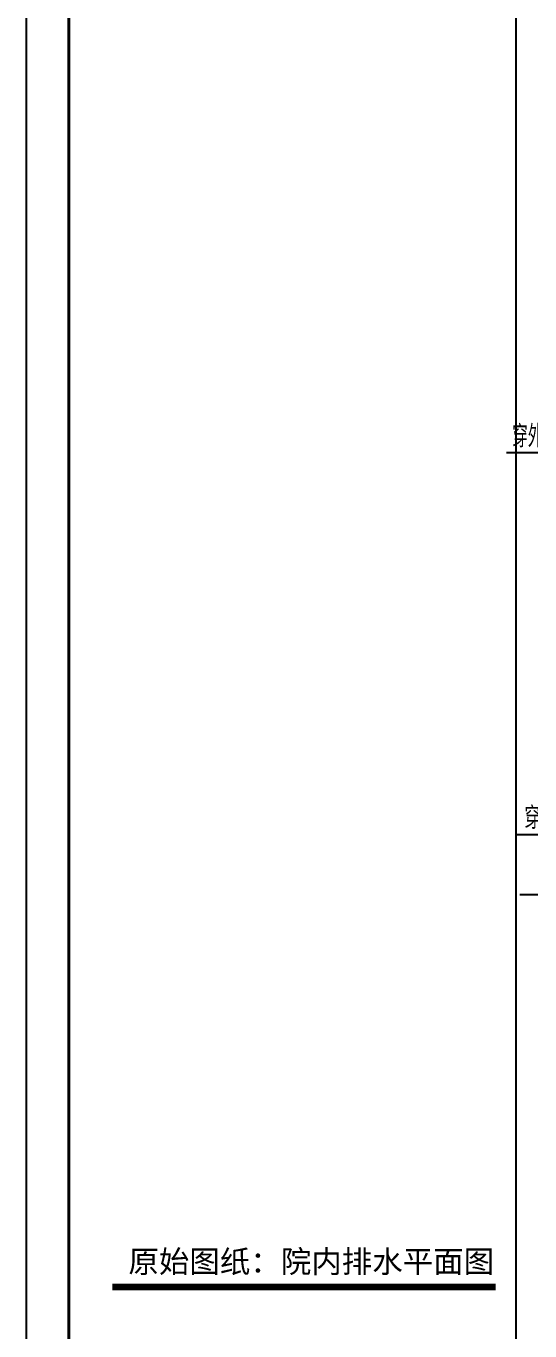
# Model space of a CAD drawing. Header units: inches. Extents: x 143994 to 247866, y 243815 to 272761.
# Drawn here: x 143994 to 147377, y 248287 to 257056 of the extents above; entities that cross this region are included whole.
import ezdxf

# ---------------------------------------------------------------- set-up
doc = ezdxf.new("R2010")
doc.units = ezdxf.units.IN
doc.header["$LTSCALE"] = 1000
doc.header["$MEASUREMENT"] = 0
doc.layers.get('DEFPOINTS').update_dxf_attribs({"color": 62})
doc.layers.add('00雨水标注', color=3, linetype='Continuous')
doc.layers.add('A-ANNO-NOTE', color=4, linetype='Continuous')
doc.layers.add('A-ANNO-NPLT', color=250, linetype='Continuous', plot=False)
doc.styles.add('ECADI', font='hzs.shx', dxfattribs={"width": 0.7, "bigfont": 'hztxt.shx'})
doc.styles.get("Standard").update_dxf_attribs({"font": 'arial.ttf'})

# ---------------------------------------------------------------- blocks, each defined once
blk = doc.blocks.new('QWQW8EF')
at = {"layer": '00雨水标注', "color": 1}
for p, q in [((628150.2, -507391.2), (629558.8, -507391.2)), ((628222, -509957.2), (629634.1, -509957.2))]:
    blk.add_line(p, q, dxfattribs=at)
at = {"layer": '00雨水标注'}
blk.add_line((628867.4, -510362.3), (628240.4, -510362.3), dxfattribs=at)
at = {"layer": '00雨水标注', "color": 1, "style": 'ECADI', "width": 0.7}
for s, p in [('穿外墙预留UPVC套管%%C200', (628189, -507356.1)), ('穿外墙预留UPVC套管%%C80', (628271.6, -509920.5))]:
    blk.add_text(s, height=150, dxfattribs=at).set_placement(p)
blk = doc.blocks.new('fengpitukuang')
at = {"layer": 'A-ANNO-NOTE', "const_width": 12.6, "flags": 128}
blk.add_lwpolyline([(24558.4, -26932.9), (24558.4, -12461.8), (14410.9, -12461.8), (14410.9, -26932.9)], close=True, dxfattribs=at)
at = {"layer": 'A-ANNO-NPLT'}
blk.add_lwpolyline([(24735.2, -27135), (24735.2, -12285), (14234.1, -12285), (14234.1, -27135)], close=True, dxfattribs=at)

msp = doc.modelspace()

# ---------------------------------------------------------------- linework, layer by layer
at = {"layer": 'A-ANNO-NOTE', "const_width": 46.35}
msp.add_lwpolyline([(144572.96, 248582.28), (147145.89, 248582.28)], dxfattribs=at)
at = {"layer": 'DEFPOINTS', "linetype": 'ByBlock'}
msp.add_lwpolyline([(147283.45, 270814.78), (182383.45, 270814.78), (182383.45, 243814.78), (147283.45, 243814.78)], close=True, dxfattribs=at)

# ---------------------------------------------------------------- block references
at = {"xscale": 1.618856915721959, "yscale": 1.618856915721959, "zscale": 1.618856915721959, "rotation": 359.9999999999163}
msp.add_blockref('fengpitukuang', (120951.08, 291517.88), dxfattribs=at)
msp.add_blockref('QWQW8EF', (-480931.31, 761580.81))

# ---------------------------------------------------------------- texts
at = {"layer": 'A-ANNO-NOTE', "insert": (147136.33, 248828.48), "char_height": 150, "attachment_point": 3}
msp.add_mtext_dynamic_manual_height_columns('{\\fSimSun|b0|i0|c134|p2;原始图纸：院内排水平面图}', width=3567.4624, gutter_width=1750, heights=[0], dxfattribs=at)

doc.saveas('drawing.dxf')
